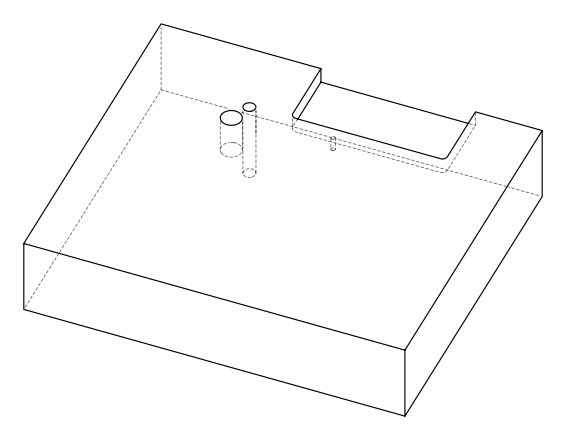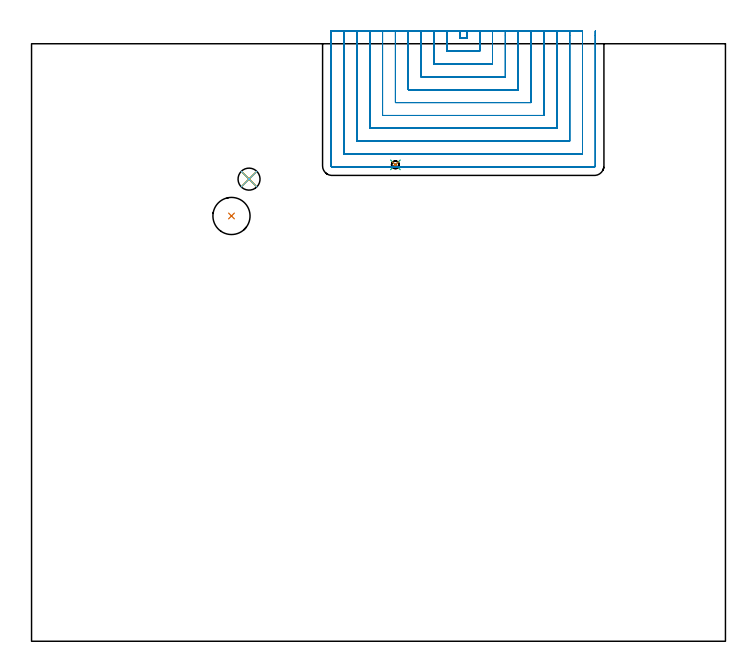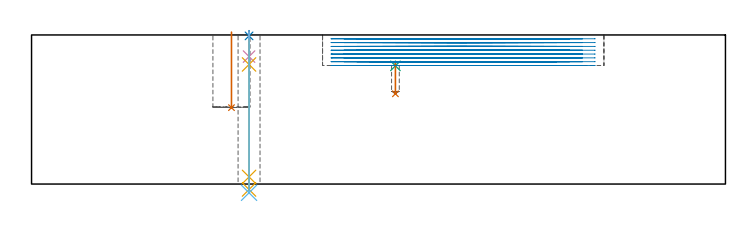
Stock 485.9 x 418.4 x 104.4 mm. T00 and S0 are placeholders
(PLAN: 8 operations, 6 tool changes, 67.3 min)
(1 INDEXABLE_INSERT_DRILL_BLIND_HOLE_FROM_SOLID | STEP1POCKET | NXT0302_023 | 0.21 min | 26828 mm3)
(2 SPOT_DRILL | STEP1HOLE | NXT0321_9005460120000 | 0.03 min | 4 mm3)
(3 SPOT_DRILL_1 | STEP1POCKET_1 | NXT0321_9005460120000 | 0.03 min | 2277 mm3)
(4 DRILL_BLIND_HOLE_INTO_CENTER | STEP1HOLE | NXT0301_072 | 0.07 min | 1107 mm3)
(5 GUN_DRILL_THROUGH_HOLE | STEP1HOLE | UGT0307_007 | 0.53 min | 7057 mm3)
(6 DRILL_TO_ENLARGE_THROUGH_HOLE | STEP1HOLE | UGT0301_284 | 0.45 min | 11222 mm3)
(7 DRILL_BLIND_HOLE_INTO_CENTER_1 | STEP1POCKET_1 | UGT0301_178 | 0.09 min | 430 mm3)
(8 MILL_SLOT | SLOT_PARTIAL_RECTANGULAR | NXT0201_011 | Follow Part, ap 3, ae 75% | 65.91 min | 386012 mm3)
(TOOL NXT0302_023 | Index. Insert Drill 26mm [880-D2600L32-05] | D26 PA176 FL130 Z2)
(TOOL NXT0321_9005460120000 | NC Spot Drill, 142deg, 12mm, Carbide, Uncoated | D12 PA142 FL30 Z2)
(TOOL NXT0301_072 | Carbide Drill 10.1mm [860.1-1010-051A1-MM 2214] | D10.1 PA140 FL71 Z2)
(TOOL UGT0307_007 | Gun Drill 10 mm | D10 PA130 FL24 Z1)
(TOOL UGT0301_284 | Twist Drill 15.4 mm | D15.4 PA118 FL120 Z2)
(TOOL UGT0301_178 | Twist Drill 5.4 mm | D5.4 PA118 FL55 Z2)
(TOOL NXT0201_011 | ENDMILL 12mm [2P460-1200-NA 1630] | D12 FL38 Z6)
(OP 1 INDEXABLE_INSERT_DRILL_BLIND_HOLE_FROM_SOLID)
G17 G21 G94 G90
T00 M6
G54
G17 G0 G90 X140. Y297.8 S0 M3
G43 Z114.4 H1
G94 G81 G98 Z53.5 F250. R106.4
G80
M5
M2
(OP 2 SPOT_DRILL)
G17 G21 G94 G90
T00 M6
G54
G17 G0 G90 X152.3 Y323.6 S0 M3
G43 Z114.4 H0
G94 G81 G98 Z103.737 F250. R107.4
G80
M5
M2
(OP 3 SPOT_DRILL_1)
G17 G21 G94 G90
T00 M6
G54
G17 G0 G90 X254.8 Y333.6 S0 M3
G43 Z114.4 H0
G94 G81 G98 Z82.768 F250. R86.
G80
M5
M2
(OP 4 DRILL_BLIND_HOLE_INTO_CENTER)
G17 G21 G94 G90
T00 M6
G54
G17 G0 G90 X152.3 Y323.6 S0 M3
G43 Z114.4 H1
G94 G81 G98 Z89.25 F250. R106.4
G80
M5
M2
(OP 5 GUN_DRILL_THROUGH_HOLE)
G17 G21 G94 G90
T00 M6
G54
G17 G0 G90 X152.3 Y323.6 M8
G43 Z114.4 H0
Z100.887
S716 M3
G94 G1 Z83.738 F125. M26
G4 X.084
Z5. F250.
G4 X.084
Z-3.832 F125.
G4 X.084
M5
M9
G0 Z100.887
Z114.4
M2
(OP 6 DRILL_TO_ENLARGE_THROUGH_HOLE)
G17 G21 G94 G90
T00 M6
G54
G17 G0 G90 X152.3 Y323.6 S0 M3
G43 Z114.4 H0
G94 G73 G98 Z-6.127 F250. Q13.816 R106.4
G80
M5
M2
(OP 7 DRILL_BLIND_HOLE_INTO_CENTER_1)
G17 G21 G94 G90
T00 M6
G54
G17 G0 G90 X254.8 Y333.6 S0 M3
G43 Z114.4 H0
G94 G81 G98 Z63.2 F250. R85.
G80
M5
M2
(OP 8 MILL_SLOT)
G17 G21 G94 G90
T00 M6
G54
G17 G0 G90 X299.8 Y427.4 S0 M3
G43 Z114.4 H1
Z101.725
G94 G1 Y424.4 F250.
Y422.2 F500.
X304.8
Y424.4
Y427.4 F250.
X290.8
Y424.4
Y413.2 F500.
X313.8
Y424.4
Y427.4 F250.
X281.8
Y424.4
Y404.2 F500.
X322.8
Y424.4
Y427.4 F250.
X272.8
Y424.4
Y395.2 F500.
X331.8
Y424.4
Y427.4 F250.
X263.8
Y424.4
Y386.2 F500.
X340.8
Y424.4
Y427.4 F250.
X254.8
Y424.4
Y377.2 F500.
X349.8
Y424.4
Y427.4 F250.
X245.8
Y424.4
Y368.2 F500.
X358.8
Y424.4
Y427.4 F250.
X236.8
Y424.4
Y359.2 F500.
X367.8
Y424.4
Y427.4 F250.
X227.8
Y424.4
Y350.2 F500.
X376.8
Y424.4
Y427.4 F250.
X218.8
Y424.4
Y341.2 F500.
X385.8
Y424.4
Y427.4 F250.
X209.8
Y424.4
Y332.8 F500.
G3 X210.4 Y332.2 R0.6
G1 X394.2
G3 X394.8 Y332.8 R0.6
G1 Y424.4
Y427.4 F250.
G0 X299.8 Z99.05
G1 Y424.4
Y422.2 F500.
X304.8
Y424.4
Y427.4 F250.
X290.8
Y424.4
Y413.2 F500.
X313.8
Y424.4
Y427.4 F250.
X281.8
Y424.4
Y404.2 F500.
X322.8
Y424.4
Y427.4 F250.
X272.8
Y424.4
Y395.2 F500.
X331.8
Y424.4
Y427.4 F250.
X263.8
Y424.4
Y386.2 F500.
X340.8
Y424.4
Y427.4 F250.
X254.8
Y424.4
Y377.2 F500.
X349.8
Y424.4
Y427.4 F250.
X245.8
Y424.4
Y368.2 F500.
X358.8
Y424.4
Y427.4 F250.
X236.8
Y424.4
Y359.2 F500.
X367.8
Y424.4
Y427.4 F250.
X227.8
Y424.4
Y350.2 F500.
X376.8
Y424.4
Y427.4 F250.
X218.8
Y424.4
Y341.2 F500.
X385.8
Y424.4
Y427.4 F250.
X209.8
Y424.4
Y332.8 F500.
G3 X210.4 Y332.2 R0.6
G1 X394.2
G3 X394.8 Y332.8 R0.6
G1 Y424.4
Y427.4 F250.
G0 X299.8 Z96.375
G1 Y424.4
Y422.2 F500.
X304.8
Y424.4
Y427.4 F250.
X290.8
Y424.4
Y413.2 F500.
X313.8
Y424.4
Y427.4 F250.
X281.8
Y424.4
Y404.2 F500.
X322.8
Y424.4
Y427.4 F250.
X272.8
Y424.4
Y395.2 F500.
X331.8
Y424.4
Y427.4 F250.
X263.8
Y424.4
Y386.2 F500.
X340.8
Y424.4
Y427.4 F250.
X254.8
Y424.4
Y377.2 F500.
X349.8
Y424.4
Y427.4 F250.
X245.8
Y424.4
Y368.2 F500.
X358.8
Y424.4
Y427.4 F250.
X236.8
Y424.4
Y359.2 F500.
X367.8
Y424.4
Y427.4 F250.
X227.8
Y424.4
Y350.2 F500.
X376.8
Y424.4
Y427.4 F250.
X218.8
Y424.4
Y341.2 F500.
X385.8
Y424.4
Y427.4 F250.
X209.8
Y424.4
Y332.8 F500.
G3 X210.4 Y332.2 R0.6
G1 X394.2
G3 X394.8 Y332.8 R0.6
G1 Y424.4
Y427.4 F250.
G0 X299.8 Z93.7
G1 Y424.4
Y422.2 F500.
X304.8
Y424.4
Y427.4 F250.
X290.8
Y424.4
Y413.2 F500.
X313.8
Y424.4
Y427.4 F250.
X281.8
Y424.4
Y404.2 F500.
X322.8
Y424.4
Y427.4 F250.
X272.8
Y424.4
Y395.2 F500.
X331.8
Y424.4
Y427.4 F250.
X263.8
Y424.4
Y386.2 F500.
X340.8
Y424.4
Y427.4 F250.
X254.8
Y424.4
Y377.2 F500.
X349.8
Y424.4
Y427.4 F250.
X245.8
Y424.4
Y368.2 F500.
X358.8
Y424.4
Y427.4 F250.
X236.8
Y424.4
Y359.2 F500.
X367.8
Y424.4
Y427.4 F250.
X227.8
Y424.4
Y350.2 F500.
X376.8
Y424.4
Y427.4 F250.
X218.8
Y424.4
Y341.2 F500.
X385.8
Y424.4
Y427.4 F250.
X209.8
Y424.4
Y332.8 F500.
G3 X210.4 Y332.2 R0.6
G1 X394.2
G3 X394.8 Y332.8 R0.6
G1 Y424.4
Y427.4 F250.
G0 X299.8 Z91.025
G1 Y424.4
Y422.2 F500.
X304.8
Y424.4
Y427.4 F250.
X290.8
Y424.4
Y413.2 F500.
X313.8
Y424.4
Y427.4 F250.
X281.8
Y424.4
Y404.2 F500.
X322.8
Y424.4
Y427.4 F250.
X272.8
Y424.4
Y395.2 F500.
X331.8
Y424.4
Y427.4 F250.
X263.8
Y424.4
Y386.2 F500.
X340.8
Y424.4
Y427.4 F250.
X254.8
Y424.4
Y377.2 F500.
X349.8
Y424.4
Y427.4 F250.
X245.8
Y424.4
Y368.2 F500.
X358.8
Y424.4
Y427.4 F250.
X236.8
Y424.4
Y359.2 F500.
X367.8
Y424.4
Y427.4 F250.
X227.8
Y424.4
Y350.2 F500.
X376.8
Y424.4
Y427.4 F250.
X218.8
Y424.4
Y341.2 F500.
X385.8
Y424.4
Y427.4 F250.
X209.8
Y424.4
Y332.8 F500.
G3 X210.4 Y332.2 R0.6
G1 X394.2
G3 X394.8 Y332.8 R0.6
G1 Y424.4
Y427.4 F250.
G0 X299.8 Z88.35
G1 Y424.4
Y422.2 F500.
X304.8
Y424.4
Y427.4 F250.
X290.8
Y424.4
Y413.2 F500.
X313.8
Y424.4
Y427.4 F250.
X281.8
Y424.4
Y404.2 F500.
X322.8
Y424.4
Y427.4 F250.
X272.8
Y424.4
Y395.2 F500.
X331.8
Y424.4
Y427.4 F250.
X263.8
Y424.4
Y386.2 F500.
X340.8
Y424.4
Y427.4 F250.
X254.8
Y424.4
Y377.2 F500.
X349.8
Y424.4
Y427.4 F250.
X245.8
Y424.4
Y368.2 F500.
X358.8
Y424.4
Y427.4 F250.
X236.8
Y424.4
Y359.2 F500.
X367.8
Y424.4
Y427.4 F250.
X227.8
Y424.4
Y350.2 F500.
X376.8
Y424.4
Y427.4 F250.
X218.8
Y424.4
Y341.2 F500.
X385.8
Y424.4
Y427.4 F250.
X209.8
Y424.4
Y332.8 F500.
G3 X210.4 Y332.2 R0.6
G1 X394.2
G3 X394.8 Y332.8 R0.6
G1 Y424.4
Y427.4 F250.
G0 X299.8 Z85.675
G1 Y424.4
Y422.2 F500.
X304.8
Y424.4
Y427.4 F250.
X290.8
Y424.4
Y413.2 F500.
X313.8
Y424.4
Y427.4 F250.
X281.8
Y424.4
Y404.2 F500.
X322.8
Y424.4
Y427.4 F250.
X272.8
Y424.4
Y395.2 F500.
X331.8
Y424.4
Y427.4 F250.
X263.8
Y424.4
Y386.2 F500.
X340.8
Y424.4
Y427.4 F250.
X254.8
Y424.4
Y377.2 F500.
X349.8
Y424.4
Y427.4 F250.
X245.8
Y424.4
Y368.2 F500.
X358.8
Y424.4
Y427.4 F250.
X236.8
Y424.4
Y359.2 F500.
X367.8
Y424.4
Y427.4 F250.
X227.8
Y424.4
Y350.2 F500.
X376.8
Y424.4
Y427.4 F250.
X218.8
Y424.4
Y341.2 F500.
X385.8
Y424.4
Y427.4 F250.
X209.8
Y424.4
Y332.8 F500.
G3 X210.4 Y332.2 R0.6
G1 X394.2
G3 X394.8 Y332.8 R0.6
G1 Y424.4
Y427.4 F250.
G0 X299.8 Z83.
G1 Y424.4
Y422.2 F500.
X304.8
Y424.4
Y427.4 F250.
X290.8
Y424.4
Y413.2 F500.
X313.8
Y424.4
Y427.4 F250.
X281.8
Y424.4
Y404.2 F500.
X322.8
Y424.4
Y427.4 F250.
X272.8
Y424.4
Y395.2 F500.
X331.8
Y424.4
Y427.4 F250.
X263.8
Y424.4
Y386.2 F500.
X340.8
Y424.4
Y427.4 F250.
X254.8
Y424.4
Y377.2 F500.
X349.8
Y424.4
Y427.4 F250.
X245.8
Y424.4
Y368.2 F500.
X358.8
Y424.4
Y427.4 F250.
X236.8
Y424.4
Y359.2 F500.
X367.8
Y424.4
Y427.4 F250.
X227.8
Y424.4
Y350.2 F500.
X376.8
Y424.4
Y427.4 F250.
X218.8
Y424.4
Y341.2 F500.
X385.8
Y424.4
Y427.4 F250.
X209.8
Y424.4
Y332.8 F500.
G3 X210.4 Y332.2 R0.6
G1 X394.2
G3 X394.8 Y332.8 R0.6
G1 Y424.4
Y427.4 F250.
G0 Z114.4
M5
M2
